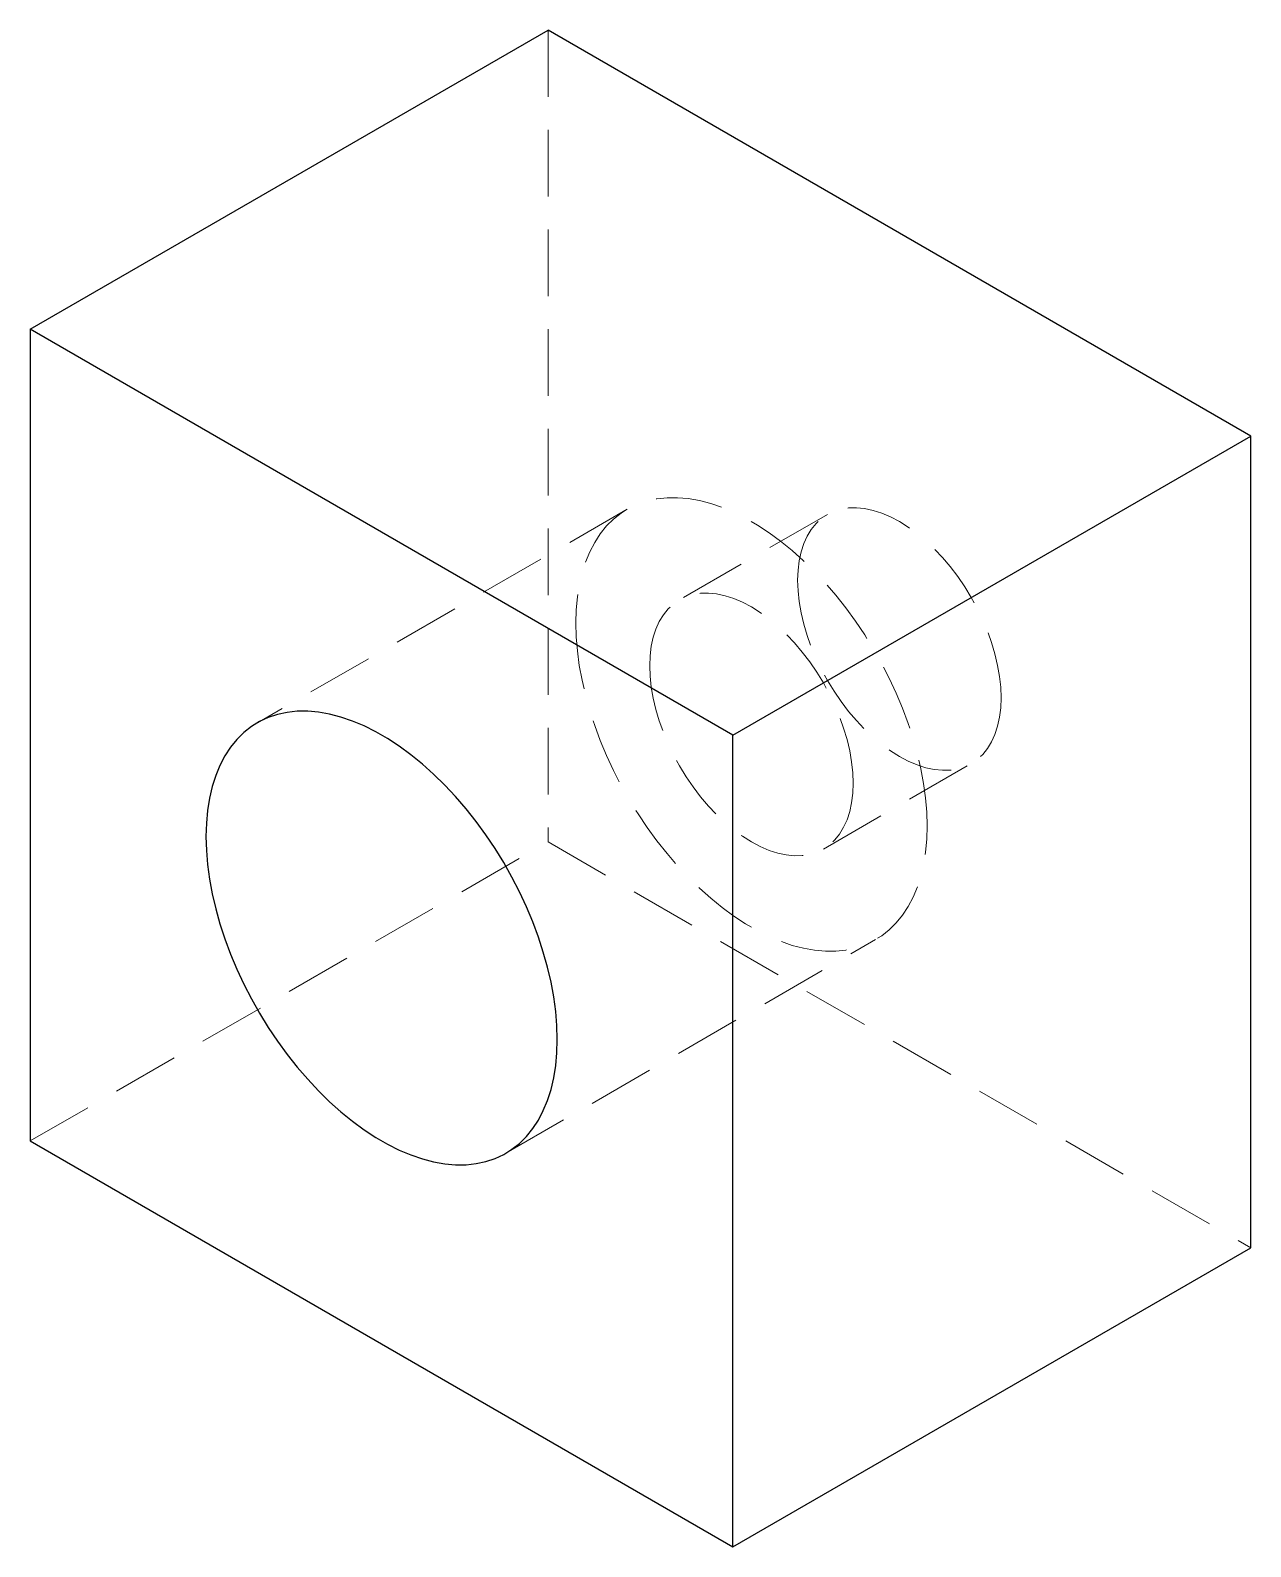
# Model space of a CAD drawing. Header units: millimetres. Extents: x 367 to 474, y 241 to 353.
# Drawn here: x 450.21 to 473.55, y 323.89 to 352.87 of the extents above.
import ezdxf

# ---------------------------------------------------------------- set-up
doc = ezdxf.new("R2010")
doc.units = ezdxf.units.MM
doc.linetypes.add('HIDDEN', pattern=[1.905, 1.27, -0.635])

msp = doc.modelspace()

# ---------------------------------------------------------------- linework, layer by layer
at = {"color": 7, "linetype": 'Continuous', "lineweight": 25}
for p, q in [((450.213, 347.158), (460.112, 352.873)), ((473.547, 345.117), (460.112, 352.873)), ((450.213, 347.158), (450.213, 331.643)), ((463.648, 339.402), (450.213, 347.158)), ((463.648, 339.402), (473.547, 345.117)), ((473.547, 329.602), (473.547, 345.117)), ((463.648, 323.887), (463.648, 339.402)), ((450.213, 331.643), (463.648, 323.887)), ((463.648, 323.887), (473.547, 329.602))]:
    msp.add_line(p, q, dxfattribs=at)
at = {"color": 7, "linetype": 'HIDDEN', "lineweight": 18}
for p, q in [((460.112, 352.873), (460.112, 337.358)), ((461.627, 343.718), (454.555, 339.636)), ((465.455, 343.619), (462.626, 341.986)), ((465.376, 337.223), (468.205, 338.856)), ((450.213, 331.643), (460.112, 337.358)), ((460.112, 337.358), (473.547, 329.602)), ((459.305, 331.409), (466.376, 335.491))]:
    msp.add_line(p, q, dxfattribs=at)
at = {"color": 7, "linetype": 'HIDDEN', "lineweight": 18, "flags": 128}
for points in [[(467.36, 337.666), (467.353, 337.929), (467.33, 338.2), (467.293, 338.477), (467.241, 338.759), (467.174, 339.045), (467.094, 339.334), (466.999, 339.623), (466.891, 339.913), (466.77, 340.201), (466.637, 340.487), (466.492, 340.768), (466.336, 341.045), (466.17, 341.315), (465.994, 341.577), (465.809, 341.831), (465.615, 342.074), (465.415, 342.307), (465.208, 342.527), (464.996, 342.735), (464.78, 342.928), (464.56, 343.107), (464.338, 343.27), (464.114, 343.416), (463.889, 343.546), (463.665, 343.658), (463.443, 343.752), (463.223, 343.827), (463.006, 343.884), (462.794, 343.921), (462.588, 343.939), (462.387, 343.938), (462.194, 343.917), (462.009, 343.877), (461.833, 343.818), (461.666, 343.741), (461.51, 343.644), (461.365, 343.53), (461.232, 343.398), (461.111, 343.249), (461.004, 343.084), (460.909, 342.904), (460.828, 342.709), (460.762, 342.499), (460.71, 342.277), (460.673, 342.043), (460.65, 341.798), (460.643, 341.544)], [(468.774, 340.115), (468.767, 340.315), (468.745, 340.522), (468.708, 340.734), (468.657, 340.951), (468.592, 341.169), (468.514, 341.388), (468.423, 341.606), (468.319, 341.821), (468.205, 342.031), (468.08, 342.236), (467.945, 342.433), (467.802, 342.621), (467.652, 342.798), (467.495, 342.964), (467.333, 343.116), (467.167, 343.254), (466.999, 343.377), (466.83, 343.483), (466.66, 343.572), (466.492, 343.644), (466.326, 343.697), (466.165, 343.731), (466.008, 343.747), (465.857, 343.743), (465.714, 343.721), (465.58, 343.679), (465.455, 343.619), (465.34, 343.541), (465.237, 343.445), (465.146, 343.332), (465.067, 343.204), (465.002, 343.06), (464.951, 342.903), (464.915, 342.733), (464.893, 342.551), (464.885, 342.36)], [(464.885, 342.36), (464.893, 342.16), (464.915, 341.953), (464.951, 341.741), (465.002, 341.524), (465.067, 341.306), (465.146, 341.087), (465.237, 340.869), (465.34, 340.654), (465.455, 340.443), (465.58, 340.239), (465.714, 340.042), (465.857, 339.854), (466.008, 339.677), (466.165, 339.511), (466.326, 339.359), (466.492, 339.221), (466.66, 339.098), (466.83, 338.992), (466.999, 338.903), (467.167, 338.831), (467.333, 338.778), (467.495, 338.743), (467.652, 338.728), (467.802, 338.731), (467.945, 338.754), (468.08, 338.796), (468.205, 338.856), (468.319, 338.934), (468.423, 339.03), (468.514, 339.143), (468.592, 339.271), (468.657, 339.415), (468.708, 339.572), (468.745, 339.742), (468.767, 339.923), (468.774, 340.115)], [(465.946, 338.482), (465.938, 338.682), (465.916, 338.889), (465.88, 339.101), (465.829, 339.318), (465.764, 339.536), (465.685, 339.755), (465.594, 339.973), (465.491, 340.188), (465.376, 340.399), (465.251, 340.603), (465.117, 340.8), (464.974, 340.988), (464.823, 341.165), (464.666, 341.331), (464.505, 341.483), (464.339, 341.621), (464.171, 341.744), (464.001, 341.85), (463.832, 341.939), (463.664, 342.011), (463.498, 342.064), (463.336, 342.099), (463.18, 342.114), (463.029, 342.111), (462.886, 342.088), (462.751, 342.046), (462.626, 341.986), (462.512, 341.908), (462.408, 341.812), (462.317, 341.7), (462.239, 341.571), (462.174, 341.427), (462.123, 341.27), (462.086, 341.1), (462.064, 340.919), (462.057, 340.727)], [(460.643, 341.544), (460.65, 341.28), (460.673, 341.009), (460.71, 340.732), (460.762, 340.45), (460.828, 340.164), (460.909, 339.876), (461.004, 339.586), (461.111, 339.296), (461.232, 339.008), (461.365, 338.723), (461.51, 338.441), (461.666, 338.165), (461.833, 337.895), (462.009, 337.632), (462.194, 337.379), (462.387, 337.135), (462.588, 336.903), (462.794, 336.682), (463.006, 336.475), (463.223, 336.281), (463.443, 336.103), (463.665, 335.94), (463.889, 335.793), (464.114, 335.663), (464.338, 335.551), (464.56, 335.458), (464.78, 335.382), (464.996, 335.326), (465.208, 335.288), (465.415, 335.27), (465.615, 335.271), (465.809, 335.292), (465.994, 335.332), (466.17, 335.391), (466.336, 335.469), (466.492, 335.565), (466.637, 335.679), (466.77, 335.811), (466.891, 335.96), (466.999, 336.125), (467.094, 336.305), (467.174, 336.501), (467.241, 336.71), (467.293, 336.932), (467.33, 337.166), (467.353, 337.411), (467.36, 337.666)], [(462.057, 340.727), (462.064, 340.527), (462.086, 340.32), (462.123, 340.108), (462.174, 339.891), (462.239, 339.673), (462.317, 339.454), (462.408, 339.236), (462.512, 339.021), (462.626, 338.811), (462.751, 338.606), (462.886, 338.409), (463.029, 338.221), (463.18, 338.044), (463.336, 337.878), (463.498, 337.726), (463.664, 337.588), (463.832, 337.466), (464.001, 337.359), (464.171, 337.27), (464.339, 337.198), (464.505, 337.145), (464.666, 337.111), (464.823, 337.095), (464.974, 337.099), (465.117, 337.121), (465.251, 337.163), (465.376, 337.223), (465.491, 337.301), (465.594, 337.397), (465.685, 337.51), (465.764, 337.638), (465.829, 337.782), (465.88, 337.939), (465.916, 338.109), (465.938, 338.291), (465.946, 338.482)]]:
    msp.add_lwpolyline(points, dxfattribs=at)
at = {"color": 7, "linetype": 'Continuous', "lineweight": 25, "flags": 128}
for points in [[(460.289, 333.584), (460.282, 333.847), (460.259, 334.118), (460.222, 334.395), (460.17, 334.677), (460.103, 334.963), (460.022, 335.252), (459.928, 335.541), (459.82, 335.831), (459.699, 336.119), (459.566, 336.405), (459.421, 336.686), (459.265, 336.963), (459.099, 337.233), (458.923, 337.495), (458.738, 337.748), (458.544, 337.992), (458.344, 338.225), (458.137, 338.445), (457.925, 338.653), (457.709, 338.846), (457.489, 339.025), (457.266, 339.188), (457.042, 339.334), (456.818, 339.464), (456.594, 339.576), (456.372, 339.67), (456.152, 339.745), (455.935, 339.801), (455.723, 339.839), (455.516, 339.857), (455.316, 339.856), (455.123, 339.835), (454.938, 339.795), (454.762, 339.736), (454.595, 339.659), (454.439, 339.562), (454.294, 339.448), (454.161, 339.316), (454.04, 339.167), (453.932, 339.002), (453.838, 338.822), (453.757, 338.627), (453.691, 338.417), (453.639, 338.195), (453.601, 337.961), (453.579, 337.716), (453.571, 337.462)], [(453.571, 337.462), (453.579, 337.198), (453.601, 336.927), (453.639, 336.65), (453.691, 336.368), (453.757, 336.082), (453.838, 335.794), (453.932, 335.504), (454.04, 335.214), (454.161, 334.926), (454.294, 334.641), (454.439, 334.359), (454.595, 334.083), (454.762, 333.813), (454.938, 333.55), (455.123, 333.297), (455.316, 333.053), (455.516, 332.821), (455.723, 332.6), (455.935, 332.393), (456.152, 332.199), (456.372, 332.021), (456.594, 331.858), (456.818, 331.711), (457.042, 331.581), (457.266, 331.469), (457.489, 331.376), (457.709, 331.3), (457.925, 331.244), (458.137, 331.206), (458.344, 331.188), (458.544, 331.189), (458.738, 331.21), (458.923, 331.25), (459.099, 331.309), (459.265, 331.387), (459.421, 331.483), (459.566, 331.597), (459.699, 331.729), (459.82, 331.878), (459.928, 332.043), (460.022, 332.223), (460.103, 332.419), (460.17, 332.628), (460.222, 332.85), (460.259, 333.084), (460.282, 333.329), (460.289, 333.584)]]:
    msp.add_lwpolyline(points, dxfattribs=at)

doc.saveas('drawing.dxf')
